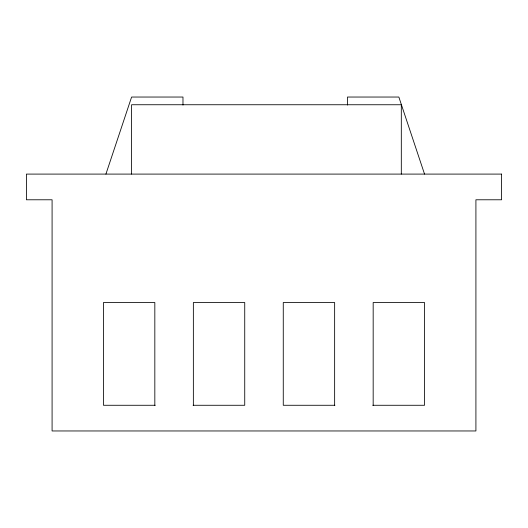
<?xml version="1.0" encoding="UTF-8"?>
<svg xmlns="http://www.w3.org/2000/svg" width="528" height="528" viewBox="0 0 528 528"><rect width="100%" height="100%" fill="white"/><g stroke="black" fill="none" stroke-linecap="round" stroke-linejoin="round"><path stroke-width="0.79" d="M131.604 174.095L131.604 104.742L401.313 104.755L401.313 174.101M182.978 105.065L182.978 97.04L131.604 97.04L105.917 174.095M347.483 105.065L347.483 97.04L398.851 97.04L424.538 174.095M155.265 405.273L103.462 405.273L103.462 302.531L154.829 302.531L154.829 405.273M193.09 405.273L244.735 405.273L244.735 302.531L193.36 302.531L193.36 405.273M334.91 405.273L283.265 405.273L283.265 302.531L334.64 302.531L334.64 405.273M372.735 405.273L424.538 405.273L424.538 302.531L373.171 302.531L373.171 405.273M501.6 174.095L26.4 174.095L26.4 199.782L52.087 199.782L52.087 430.96L475.913 430.96L475.913 199.782L501.6 199.782L501.6 174.095"/></g></svg>
